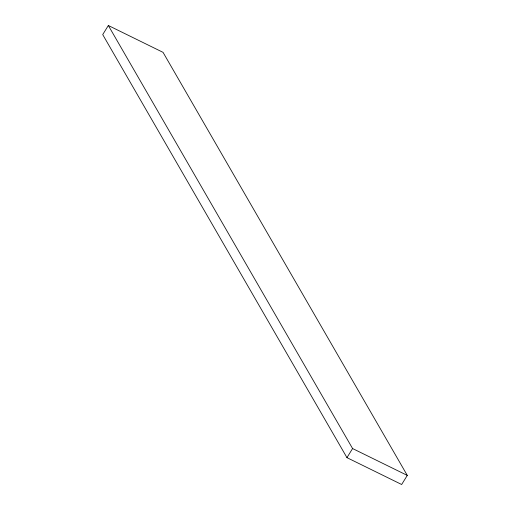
<?xml version="1.0" encoding="UTF-8"?>
<svg xmlns="http://www.w3.org/2000/svg" width="510" height="510" viewBox="0 0 510 510"><rect width="100%" height="100%" fill="white"/><g stroke="black" fill="none" stroke-linecap="round" stroke-linejoin="round"><path stroke-width="0.76" d="M108.337 25.5L102.714 34.597L346.959 457.648L401.663 484.5L407.286 475.403L163.041 52.352L108.337 25.5L352.582 448.545L407.286 475.403M346.959 457.648L352.582 448.545"/></g></svg>
